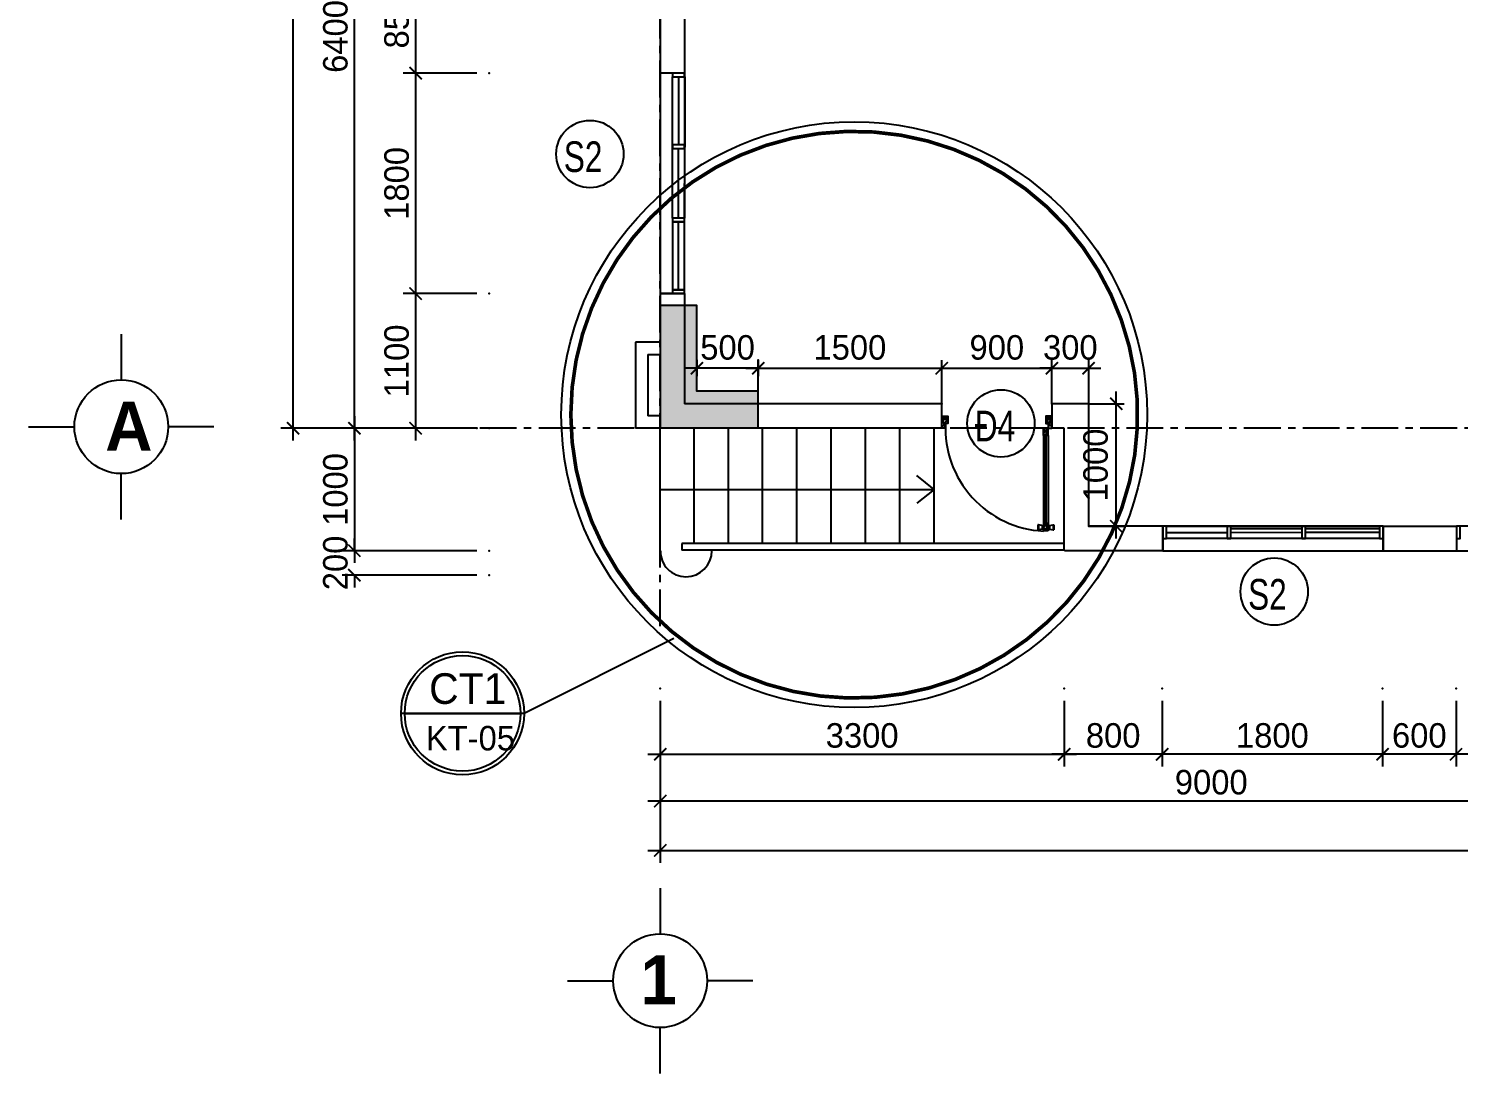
# Model space of a CAD drawing. Header units: inches. Extents: x -844707 to -690155, y -211546 to -175871.
# Drawn here: x -808977 to -797301, y -209661 to -201128 of the extents above; entities that cross this region are included whole.
import ezdxf

# ---------------------------------------------------------------- set-up
doc = ezdxf.new("R2010")
doc.units = ezdxf.units.IN
doc.header["$LTSCALE"] = 48
doc.header["$MEASUREMENT"] = 0
doc.linetypes.add('CENTER', pattern=[2, 1.25, -0.25, 0.25, -0.25])
for name, color, linetype in [('DWGSHARE.com-COT-DWGSHARE.com', 2, 'Continuous'), ('DWGSHARE.com-CUA-DWGSHARE.com', 231, 'Continuous'), ('DWGSHARE.com-DIM-DWGSHARE.com', 251, 'Continuous'), ('DWGSHARE.com-HATCH-DWGSHARE.com', 8, 'Continuous'), ('DWGSHARE.com-KTEN-DWGSHARE.com', 5, 'Continuous'), ('DWGSHARE.com-NET-DWGSHARE.com', 245, 'Continuous'), ('DWGSHARE.com-text-DWGSHARE.com', 3, 'Continuous'), ('DWGSHARE.com-truc-DWGSHARE.com', 250, 'CENTER'), ('DWGSHARE.com-TUONG-DWGSHARE.com', 7, 'Continuous'), ('DWGSHARE.com-V-DUNG-DWGSHARE.com', 44, 'Continuous')]:
    doc.layers.add(name, color=color, linetype=linetype)
doc.layers.add('DWGSHARE.com-DefPoints-DWGSHARE.com', color=7, linetype='Continuous', plot=False)
doc.styles.add('AVO-B', font='')
doc.styles.add('KTEN', font='', dxfattribs={"width": 0.9})
doc.styles.add('style4', font='')
doc.styles.add('VNI-AVO', font='')
doc.styles.get('AVO-B').set_extended_font_data('VNI-Avo', bold=True)
doc.styles.get('KTEN').set_extended_font_data('VNI-Helve-Condense')
doc.styles.get('style4').set_extended_font_data('VNI-Avo')
doc.styles.get('VNI-AVO').set_extended_font_data('VNI-Avo')
doc.dimstyles.new('100', dxfattribs={"dimscale": 0, "dimtxt": 200, "dimasz": 100, "dimexe": 65, "dimexo": 0, "dimgap": 65, "dimtad": 1, "dimdec": 0, "dimzin": 0, "dimdsep": 46, "dimtxsty": 'style4', "dimblk": 'ARCHTICK', "dimcen": 0.1, "dimdle": 100, "dimclrd": 256, "dimclre": 256, "dimclrt": 2, "dimadec": 0, "dimazin": 0, "dimtfac": 1, "dimtdec": 0, "dimtix": 1, "dimtmove": 2, "dimatfit": 3, "dimldrblk": 'ARCHTICK', "dimfxl": 1, "dimtolj": 1, "dimtzin": 0, "dimlwd": -1, "dimlwe": -1, "dimarcsym": 0})
doc.dimstyles.new('tl1-100', dxfattribs={"dimtxt": 200, "dimasz": 100, "dimexe": 100, "dimexo": 100, "dimgap": 50, "dimtad": 1, "dimdec": 0, "dimzin": 0, "dimdsep": 46, "dimtxsty": 'VNI-AVO', "dimblk": 'ARCHTICK', "dimcen": 1, "dimdle": 100, "dimclrd": 256, "dimclre": 256, "dimclrt": 2, "dimadec": 0, "dimazin": 0, "dimtfac": 1, "dimtdec": 0, "dimtix": 1, "dimtofl": 0, "dimtmove": 2, "dimatfit": 3, "dimldrblk": 'ARCHTICK', "dimfxl": 1, "dimtolj": 2, "dimtzin": 0, "dimarcsym": 0})

# ---------------------------------------------------------------- blocks, each defined once
blk = doc.blocks.new('D-01-900')
at = {"color": 3}
for p, q in [((30, 939), (70, 939)), ((30, 879), (30, 939)), ((70, 879), (70, 939)), ((30, 879), (70, 879)), ((30, 160), (70, 160)), ((30, 160), (30, 100)), ((70, 160), (70, 100)), ((30, 100), (70, 100))]:
    blk.add_line(p, q, dxfattribs=at)
at = {"color": 1}
for p, q in [((30, 879), (54, 939)), ((-15, 889), (-15, 929)), ((-10, 929), (-15, 929)), ((-10, 889), (-15, 889)), ((20, 924), (-10, 929)), ((-10, 889), (-10, 929)), ((20, 894), (-10, 889)), ((20, 894), (20, 924)), ((30, 919), (20, 919)), ((30, 899), (20, 899)), ((30, 879), (70, 902)), ((70, 919), (80, 919)), ((70, 899), (80, 899)), ((80, 924), (110, 929)), ((80, 894), (80, 924)), ((80, 894), (110, 889)), ((110, 889), (110, 929)), ((110, 929), (115, 929)), ((110, 889), (115, 889)), ((115, 889), (115, 929)), ((30, 100), (54, 160)), ((30, 100), (70, 143)), ((30, 100), (0, 0)), ((0, 0), (50, 41)), ((900, 0), (850, 41)), ((870, 100), (900, 0))]:
    blk.add_line(p, q, dxfattribs=at)
for p, q in [((30, 160), (30, 879)), ((50, 160), (50, 879)), ((60, 160), (60, 879)), ((70, 160), (70, 879))]:
    blk.add_line(p, q)
at = {"color": 3}
for points in [[(30, 60), (30, 100), (0, 100), (0, 0), (50, 0), (50, 60)], [(870, 60), (870, 100), (900, 100), (900, 0), (850, 0), (850, 60)]]:
    blk.add_lwpolyline(points, close=True, dxfattribs=at)
at = {"color": 1}
for centre, radius, start, end in [((30, 100), 840, 357.2706, 87.2706), ((34, 886), 42, 31.3101, 95.6269), ((39, 876), 24.2, 6.0418, 112.8937), ((50, 121), 34.3, 54.3272, 125.7567), ((24, 101), 39.4, 358.8582, 81.3705), ((-54, 8), 96.3, 355.3922, 56.0902), ((-13, 4), 41, 353.8612, 71.9572), ((954, 8), 96.3, 123.9098, 184.6078), ((913, 4), 41, 108.0428, 186.1388)]:
    blk.add_arc(centre, radius, start, end, dxfattribs=at)
blk = doc.blocks.new('_ArchTick')
at = {"color": 0, "linetype": 'ByBlock', "const_width": 0.15}
blk.add_lwpolyline([(-0.5, -0.5), (0.5, 0.5)], dxfattribs=at)
blk = doc.blocks.new('*D31')
at = {"layer": 'DWGSHARE.com-DefPoints-DWGSHARE.com', "color": 0, "transparency": 16777216}
for p in [(-803819, -206518), (-794819, -206518), (-803819, -207437)]:
    blk.add_point(p, dxfattribs=at)
at = {"layer": 'DWGSHARE.com-DIM-DWGSHARE.com', "lineweight": -2, "transparency": 16777216}
for p, q in [((-803819, -206618), (-803819, -207537)), ((-794819, -206618), (-794819, -207537)), ((-794719, -207437), (-803919, -207437))]:
    blk.add_line(p, q, dxfattribs=at)
at = {"layer": 'DWGSHARE.com-DIM-DWGSHARE.com', "lineweight": -2, "transparency": 16777216, "xscale": 100, "yscale": 100, "zscale": 100, "rotation": 180}
blk.add_blockref('_ArchTick', (-803819, -207437), dxfattribs=at)
at = {"layer": 'DWGSHARE.com-DIM-DWGSHARE.com', "lineweight": -2, "transparency": 16777216, "xscale": 100, "yscale": 100, "zscale": 100}
blk.add_blockref('_ArchTick', (-794819, -207437), dxfattribs=at)
at = {"layer": 'DWGSHARE.com-DIM-DWGSHARE.com', "color": 2, "transparency": 16777216, "insert": (-799319, -207284), "char_height": 200, "attachment_point": 5, "style": 'VNI-AVO'}
blk.add_mtext('\\A2;9000', dxfattribs=at)
blk = doc.blocks.new('*D32')
at = {"layer": 'DWGSHARE.com-DefPoints-DWGSHARE.com', "color": 0, "transparency": 16777216}
for p in [(-803819, -206518), (-781819, -206518), (-803819, -207840)]:
    blk.add_point(p, dxfattribs=at)
at = {"layer": 'DWGSHARE.com-DIM-DWGSHARE.com', "lineweight": -2, "transparency": 16777216}
for p, q in [((-803819, -206618), (-803819, -207940)), ((-781819, -206618), (-781819, -207940)), ((-803919, -207840), (-793236, -207840)), ((-781719, -207840), (-792402, -207840))]:
    blk.add_line(p, q, dxfattribs=at)
at = {"layer": 'DWGSHARE.com-DIM-DWGSHARE.com', "lineweight": -2, "transparency": 16777216, "xscale": 100, "yscale": 100, "zscale": 100, "rotation": 180}
blk.add_blockref('_ArchTick', (-803819, -207840), dxfattribs=at)
at = {"layer": 'DWGSHARE.com-DIM-DWGSHARE.com', "lineweight": -2, "transparency": 16777216, "xscale": 100, "yscale": 100, "zscale": 100}
blk.add_blockref('_ArchTick', (-781819, -207840), dxfattribs=at)
at = {"layer": 'DWGSHARE.com-DIM-DWGSHARE.com', "color": 2, "transparency": 16777216, "insert": (-792819, -207694), "char_height": 200, "attachment_point": 5, "style": 'VNI-AVO'}
blk.add_mtext('\\A2;22000', dxfattribs=at)
blk = doc.blocks.new('*D44')
at = {"layer": 'DWGSHARE.com-DefPoints-DWGSHARE.com', "color": 0, "transparency": 16777216}
for p in [(-806317, -197992), (-805317, -197992), (-805317, -204392)]:
    blk.add_point(p, dxfattribs=at)
at = {"layer": 'DWGSHARE.com-DIM-DWGSHARE.com', "lineweight": -2, "transparency": 16777216}
for p, q in [((-806317, -204492), (-806317, -197892)), ((-805417, -197992), (-806417, -197992)), ((-805417, -204392), (-806417, -204392))]:
    blk.add_line(p, q, dxfattribs=at)
at = {"layer": 'DWGSHARE.com-DIM-DWGSHARE.com', "lineweight": -2, "transparency": 16777216, "xscale": 100, "yscale": 100, "zscale": 100}
for p, rotation in [((-806317, -197992), 90), ((-806317, -204392), 270)]:
    blk.add_blockref('_ArchTick', p, dxfattribs=dict(at, rotation=rotation))
at = {"layer": 'DWGSHARE.com-DIM-DWGSHARE.com', "color": 2, "transparency": 16777216, "insert": (-806471, -201192), "char_height": 200, "attachment_point": 5, "rotation": 90, "style": 'VNI-AVO'}
blk.add_mtext('\\A2;6400', dxfattribs=at)
blk = doc.blocks.new('*D47')
at = {"layer": 'DWGSHARE.com-DefPoints-DWGSHARE.com', "color": 0, "transparency": 16777216}
for p in [(-806817, -181992), (-805217, -181992), (-805217, -204392)]:
    blk.add_point(p, dxfattribs=at)
at = {"layer": 'DWGSHARE.com-DIM-DWGSHARE.com', "lineweight": -2, "transparency": 16777216}
for p, q in [((-806817, -204492), (-806817, -181892)), ((-805317, -181992), (-806917, -181992)), ((-805317, -204392), (-806917, -204392))]:
    blk.add_line(p, q, dxfattribs=at)
at = {"layer": 'DWGSHARE.com-DIM-DWGSHARE.com', "lineweight": -2, "transparency": 16777216, "xscale": 100, "yscale": 100, "zscale": 100}
for p, rotation in [((-806817, -181992), 90), ((-806817, -204392), 270)]:
    blk.add_blockref('_ArchTick', p, dxfattribs=dict(at, rotation=rotation))
at = {"layer": 'DWGSHARE.com-DIM-DWGSHARE.com', "color": 2, "transparency": 16777216, "insert": (-806971, -193192), "char_height": 200, "attachment_point": 5, "rotation": 90, "style": 'VNI-AVO'}
blk.add_mtext('\\A2;22400', dxfattribs=at)
blk = doc.blocks.new('*D49')
at = {"layer": 'DWGSHARE.com-DefPoints-DWGSHARE.com', "color": 0, "transparency": 16777216}
for p in [(-805217, -204392), (-806317, -205392), (-805217, -205392)]:
    blk.add_point(p, dxfattribs=at)
at = {"layer": 'DWGSHARE.com-DIM-DWGSHARE.com', "lineweight": -2, "transparency": 16777216}
for p, q in [((-806317, -204292), (-806317, -205492)), ((-805317, -204392), (-806417, -204392)), ((-805317, -205392), (-806417, -205392))]:
    blk.add_line(p, q, dxfattribs=at)
at = {"layer": 'DWGSHARE.com-DIM-DWGSHARE.com', "lineweight": -2, "transparency": 16777216, "xscale": 100, "yscale": 100, "zscale": 100}
for p, rotation in [((-806317, -204392), 90), ((-806317, -205392), 270)]:
    blk.add_blockref('_ArchTick', p, dxfattribs=dict(at, rotation=rotation))
at = {"layer": 'DWGSHARE.com-DIM-DWGSHARE.com', "color": 2, "transparency": 16777216, "insert": (-806471, -204892), "char_height": 200, "attachment_point": 5, "rotation": 90, "style": 'VNI-AVO'}
blk.add_mtext('\\A2;1000', dxfattribs=at)
blk = doc.blocks.new('*D85')
at = {"layer": 'DWGSHARE.com-DefPoints-DWGSHARE.com', "color": 0, "transparency": 16777216}
for p in [(-805217, -200642), (-805817, -201492), (-805217, -201492)]:
    blk.add_point(p, dxfattribs=at)
at = {"layer": 'DWGSHARE.com-DIM-DWGSHARE.com', "lineweight": -2, "transparency": 16777216}
for p, q in [((-805817, -200542), (-805817, -201592)), ((-805317, -200642), (-805917, -200642)), ((-805317, -201492), (-805917, -201492))]:
    blk.add_line(p, q, dxfattribs=at)
at = {"layer": 'DWGSHARE.com-DIM-DWGSHARE.com', "lineweight": -2, "transparency": 16777216, "xscale": 100, "yscale": 100, "zscale": 100}
for p, rotation in [((-805817, -200642), 90), ((-805817, -201492), 270)]:
    blk.add_blockref('_ArchTick', p, dxfattribs=dict(at, rotation=rotation))
at = {"layer": 'DWGSHARE.com-DIM-DWGSHARE.com', "color": 2, "transparency": 16777216, "insert": (-805971, -201067), "char_height": 200, "attachment_point": 5, "rotation": 90, "style": 'VNI-AVO'}
blk.add_mtext('\\A2;850', dxfattribs=at)
blk = doc.blocks.new('*D86')
at = {"layer": 'DWGSHARE.com-DefPoints-DWGSHARE.com', "color": 0, "transparency": 16777216}
for p in [(-805217, -203292), (-805817, -204392), (-805217, -204392)]:
    blk.add_point(p, dxfattribs=at)
at = {"layer": 'DWGSHARE.com-DIM-DWGSHARE.com', "lineweight": -2, "transparency": 16777216}
for p, q in [((-805817, -203192), (-805817, -204492)), ((-805317, -203292), (-805917, -203292)), ((-805317, -204392), (-805917, -204392))]:
    blk.add_line(p, q, dxfattribs=at)
at = {"layer": 'DWGSHARE.com-DIM-DWGSHARE.com', "lineweight": -2, "transparency": 16777216, "xscale": 100, "yscale": 100, "zscale": 100}
for p, rotation in [((-805817, -203292), 90), ((-805817, -204392), 270)]:
    blk.add_blockref('_ArchTick', p, dxfattribs=dict(at, rotation=rotation))
at = {"layer": 'DWGSHARE.com-DIM-DWGSHARE.com', "color": 2, "transparency": 16777216, "insert": (-805971, -203842), "char_height": 200, "attachment_point": 5, "rotation": 90, "style": 'VNI-AVO'}
blk.add_mtext('\\A2;1100', dxfattribs=at)
blk = doc.blocks.new('*D91')
at = {"layer": 'DWGSHARE.com-DefPoints-DWGSHARE.com', "color": 0, "transparency": 16777216}
for p in [(-805217, -201492), (-805817, -203292), (-805217, -203292)]:
    blk.add_point(p, dxfattribs=at)
at = {"layer": 'DWGSHARE.com-DIM-DWGSHARE.com', "lineweight": -2, "transparency": 16777216}
for p, q in [((-805817, -201392), (-805817, -203392)), ((-805317, -201492), (-805917, -201492)), ((-805317, -203292), (-805917, -203292))]:
    blk.add_line(p, q, dxfattribs=at)
at = {"layer": 'DWGSHARE.com-DIM-DWGSHARE.com', "lineweight": -2, "transparency": 16777216, "xscale": 100, "yscale": 100, "zscale": 100}
for p, rotation in [((-805817, -201492), 90), ((-805817, -203292), 270)]:
    blk.add_blockref('_ArchTick', p, dxfattribs=dict(at, rotation=rotation))
at = {"layer": 'DWGSHARE.com-DIM-DWGSHARE.com', "color": 2, "transparency": 16777216, "insert": (-805971, -202392), "char_height": 200, "attachment_point": 5, "rotation": 90, "style": 'VNI-AVO'}
blk.add_mtext('\\A2;1800', dxfattribs=at)
blk = doc.blocks.new('*D92')
at = {"layer": 'DWGSHARE.com-DefPoints-DWGSHARE.com', "color": 0, "transparency": 16777216}
for p in [(-805217, -205392), (-806317, -205592), (-805217, -205592)]:
    blk.add_point(p, dxfattribs=at)
at = {"layer": 'DWGSHARE.com-DIM-DWGSHARE.com', "lineweight": -2, "transparency": 16777216}
for p, q in [((-806317, -205392), (-806317, -205292)), ((-805317, -205392), (-806417, -205392)), ((-805317, -205592), (-806417, -205592)), ((-806317, -205592), (-806317, -205692))]:
    blk.add_line(p, q, dxfattribs=at)
at = {"layer": 'DWGSHARE.com-DIM-DWGSHARE.com', "lineweight": -2, "transparency": 16777216, "xscale": 100, "yscale": 100, "zscale": 100}
for p, rotation in [((-806317, -205392), 270), ((-806317, -205592), 90)]:
    blk.add_blockref('_ArchTick', p, dxfattribs=dict(at, rotation=rotation))
at = {"layer": 'DWGSHARE.com-DIM-DWGSHARE.com', "color": 2, "transparency": 16777216, "insert": (-806471, -205492), "char_height": 200, "attachment_point": 5, "rotation": 90, "style": 'VNI-AVO'}
blk.add_mtext('\\A2;200', dxfattribs=at)
blk = doc.blocks.new('*D112')
at = {"layer": 'DWGSHARE.com-DefPoints-DWGSHARE.com', "color": 0, "transparency": 16777216}
for p in [(-803819, -206518), (-800520, -206518), (-800520, -207055)]:
    blk.add_point(p, dxfattribs=at)
at = {"layer": 'DWGSHARE.com-DIM-DWGSHARE.com', "lineweight": -2, "transparency": 16777216}
for p, q in [((-803819, -206618), (-803819, -207155)), ((-800520, -206618), (-800520, -207155)), ((-803919, -207055), (-800420, -207055))]:
    blk.add_line(p, q, dxfattribs=at)
at = {"layer": 'DWGSHARE.com-DIM-DWGSHARE.com', "lineweight": -2, "transparency": 16777216, "xscale": 100, "yscale": 100, "zscale": 100, "rotation": 180}
blk.add_blockref('_ArchTick', (-803819, -207055), dxfattribs=at)
at = {"layer": 'DWGSHARE.com-DIM-DWGSHARE.com', "lineweight": -2, "transparency": 16777216, "xscale": 100, "yscale": 100, "zscale": 100}
blk.add_blockref('_ArchTick', (-800520, -207055), dxfattribs=at)
at = {"layer": 'DWGSHARE.com-DIM-DWGSHARE.com', "color": 2, "transparency": 16777216, "insert": (-802170, -206902), "char_height": 200, "attachment_point": 5, "style": 'VNI-AVO'}
blk.add_mtext('\\A2;3300', dxfattribs=at)
blk = doc.blocks.new('*D209')
at = {"layer": 'DWGSHARE.com-DefPoints-DWGSHARE.com', "color": 0, "transparency": 16777216}
for p in [(-799720, -206518), (-797920, -206518), (-799720, -207055)]:
    blk.add_point(p, dxfattribs=at)
at = {"layer": 'DWGSHARE.com-DIM-DWGSHARE.com', "lineweight": -2, "transparency": 16777216}
for p, q in [((-799720, -206618), (-799720, -207155)), ((-797920, -206618), (-797920, -207155)), ((-797820, -207055), (-799820, -207055))]:
    blk.add_line(p, q, dxfattribs=at)
at = {"layer": 'DWGSHARE.com-DIM-DWGSHARE.com', "lineweight": -2, "transparency": 16777216, "xscale": 100, "yscale": 100, "zscale": 100, "rotation": 180}
blk.add_blockref('_ArchTick', (-799720, -207055), dxfattribs=at)
at = {"layer": 'DWGSHARE.com-DIM-DWGSHARE.com', "lineweight": -2, "transparency": 16777216, "xscale": 100, "yscale": 100, "zscale": 100}
blk.add_blockref('_ArchTick', (-797920, -207055), dxfattribs=at)
at = {"layer": 'DWGSHARE.com-DIM-DWGSHARE.com', "color": 2, "transparency": 16777216, "insert": (-798820, -206902), "char_height": 200, "attachment_point": 5, "style": 'VNI-AVO'}
blk.add_mtext('\\A2;1800', dxfattribs=at)
blk = doc.blocks.new('*D210')
at = {"layer": 'DWGSHARE.com-DefPoints-DWGSHARE.com', "color": 0, "transparency": 16777216}
for p in [(-800520, -206518), (-799720, -206518), (-800520, -207055)]:
    blk.add_point(p, dxfattribs=at)
at = {"layer": 'DWGSHARE.com-DIM-DWGSHARE.com', "lineweight": -2, "transparency": 16777216}
for p, q in [((-800520, -206618), (-800520, -207155)), ((-799720, -206618), (-799720, -207155)), ((-799620, -207055), (-800620, -207055))]:
    blk.add_line(p, q, dxfattribs=at)
at = {"layer": 'DWGSHARE.com-DIM-DWGSHARE.com', "lineweight": -2, "transparency": 16777216, "xscale": 100, "yscale": 100, "zscale": 100, "rotation": 180}
blk.add_blockref('_ArchTick', (-800520, -207055), dxfattribs=at)
at = {"layer": 'DWGSHARE.com-DIM-DWGSHARE.com', "lineweight": -2, "transparency": 16777216, "xscale": 100, "yscale": 100, "zscale": 100}
blk.add_blockref('_ArchTick', (-799720, -207055), dxfattribs=at)
at = {"layer": 'DWGSHARE.com-DIM-DWGSHARE.com', "color": 2, "transparency": 16777216, "insert": (-800120, -206902), "char_height": 200, "attachment_point": 5, "style": 'VNI-AVO'}
blk.add_mtext('\\A2;800', dxfattribs=at)
blk = doc.blocks.new('*D211')
at = {"layer": 'DWGSHARE.com-DefPoints-DWGSHARE.com', "color": 0, "transparency": 16777216}
for p in [(-797320, -206518), (-795520, -206518), (-797320, -207055)]:
    blk.add_point(p, dxfattribs=at)
at = {"layer": 'DWGSHARE.com-DIM-DWGSHARE.com', "lineweight": -2, "transparency": 16777216}
for p, q in [((-797320, -206618), (-797320, -207155)), ((-795520, -206618), (-795520, -207155)), ((-795420, -207055), (-797420, -207055))]:
    blk.add_line(p, q, dxfattribs=at)
at = {"layer": 'DWGSHARE.com-DIM-DWGSHARE.com', "lineweight": -2, "transparency": 16777216, "xscale": 100, "yscale": 100, "zscale": 100, "rotation": 180}
blk.add_blockref('_ArchTick', (-797320, -207055), dxfattribs=at)
at = {"layer": 'DWGSHARE.com-DIM-DWGSHARE.com', "lineweight": -2, "transparency": 16777216, "xscale": 100, "yscale": 100, "zscale": 100}
blk.add_blockref('_ArchTick', (-795520, -207055), dxfattribs=at)
at = {"layer": 'DWGSHARE.com-DIM-DWGSHARE.com', "color": 2, "transparency": 16777216, "insert": (-796420, -206902), "char_height": 200, "attachment_point": 5, "style": 'VNI-AVO'}
blk.add_mtext('\\A2;1800', dxfattribs=at)
blk = doc.blocks.new('*D212')
at = {"layer": 'DWGSHARE.com-DefPoints-DWGSHARE.com', "color": 0, "transparency": 16777216}
for p in [(-797920, -206518), (-797320, -206518), (-797920, -207055)]:
    blk.add_point(p, dxfattribs=at)
at = {"layer": 'DWGSHARE.com-DIM-DWGSHARE.com', "lineweight": -2, "transparency": 16777216}
for p, q in [((-797920, -206618), (-797920, -207155)), ((-797320, -206618), (-797320, -207155)), ((-797220, -207055), (-798020, -207055))]:
    blk.add_line(p, q, dxfattribs=at)
at = {"layer": 'DWGSHARE.com-DIM-DWGSHARE.com', "lineweight": -2, "transparency": 16777216, "xscale": 100, "yscale": 100, "zscale": 100, "rotation": 180}
blk.add_blockref('_ArchTick', (-797920, -207055), dxfattribs=at)
at = {"layer": 'DWGSHARE.com-DIM-DWGSHARE.com', "lineweight": -2, "transparency": 16777216, "xscale": 100, "yscale": 100, "zscale": 100}
blk.add_blockref('_ArchTick', (-797320, -207055), dxfattribs=at)
at = {"layer": 'DWGSHARE.com-DIM-DWGSHARE.com', "color": 2, "transparency": 16777216, "insert": (-797620, -206902), "char_height": 200, "attachment_point": 5, "style": 'VNI-AVO'}
blk.add_mtext('\\A2;600', dxfattribs=at)
blk = doc.blocks.new('*D429')
at = {"layer": 'DWGSHARE.com-DefPoints-DWGSHARE.com', "color": 0, "transparency": 16777216}
for p in [(-800320, -204192), (-800095, -204192), (-800320, -205192)]:
    blk.add_point(p, dxfattribs=at)
at = {"layer": 'DWGSHARE.com-DIM-DWGSHARE.com', "transparency": 16777216}
for p, q in [((-800095, -205292), (-800095, -204092)), ((-800320, -204192), (-800030, -204192)), ((-800320, -205192), (-800030, -205192))]:
    blk.add_line(p, q, dxfattribs=at)
at = {"layer": 'DWGSHARE.com-DIM-DWGSHARE.com', "transparency": 16777216, "xscale": 100, "yscale": 100, "zscale": 100}
for p, rotation in [((-800095, -204192), 90), ((-800095, -205192), 270)]:
    blk.add_blockref('_ArchTick', p, dxfattribs=dict(at, rotation=rotation))
at = {"layer": 'DWGSHARE.com-DIM-DWGSHARE.com', "color": 2, "transparency": 16777216, "insert": (-800263, -204692), "char_height": 200, "attachment_point": 5, "rotation": 90, "style": 'style4'}
blk.add_mtext('\\A1;1000', dxfattribs=at)
blk = doc.blocks.new('*D430')
at = {"layer": 'DWGSHARE.com-DefPoints-DWGSHARE.com', "color": 0, "transparency": 16777216}
for p in [(-801520, -203902), (-803019, -204192), (-801520, -204192)]:
    blk.add_point(p, dxfattribs=at)
at = {"layer": 'DWGSHARE.com-DIM-DWGSHARE.com', "transparency": 16777216}
for p, q in [((-803019, -204192), (-803019, -203837)), ((-801520, -204192), (-801520, -203837)), ((-803119, -203902), (-801420, -203902))]:
    blk.add_line(p, q, dxfattribs=at)
at = {"layer": 'DWGSHARE.com-DIM-DWGSHARE.com', "transparency": 16777216, "xscale": 100, "yscale": 100, "zscale": 100, "rotation": 180}
blk.add_blockref('_ArchTick', (-803019, -203902), dxfattribs=at)
at = {"layer": 'DWGSHARE.com-DIM-DWGSHARE.com', "transparency": 16777216, "xscale": 100, "yscale": 100, "zscale": 100}
blk.add_blockref('_ArchTick', (-801520, -203902), dxfattribs=at)
at = {"layer": 'DWGSHARE.com-DIM-DWGSHARE.com', "color": 2, "transparency": 16777216, "insert": (-802270, -203733), "char_height": 200, "attachment_point": 5, "style": 'style4'}
blk.add_mtext('\\A1;1500', dxfattribs=at)
blk = doc.blocks.new('*D431')
at = {"layer": 'DWGSHARE.com-DefPoints-DWGSHARE.com', "color": 0, "transparency": 16777216}
for p in [(-803519, -203837), (-803019, -203837), (-803519, -203902)]:
    blk.add_point(p, dxfattribs=at)
at = {"layer": 'DWGSHARE.com-DIM-DWGSHARE.com', "transparency": 16777216}
for p, q in [((-803519, -203837), (-803519, -203967)), ((-803019, -203837), (-803019, -203967)), ((-803519, -203902), (-803619, -203902)), ((-803019, -203902), (-803519, -203902)), ((-803019, -203902), (-802919, -203902))]:
    blk.add_line(p, q, dxfattribs=at)
at = {"layer": 'DWGSHARE.com-DIM-DWGSHARE.com', "transparency": 16777216, "xscale": 100, "yscale": 100, "zscale": 100}
blk.add_blockref('_ArchTick', (-803519, -203902), dxfattribs=at)
at = {"layer": 'DWGSHARE.com-DIM-DWGSHARE.com', "transparency": 16777216, "xscale": 100, "yscale": 100, "zscale": 100, "rotation": 180}
blk.add_blockref('_ArchTick', (-803019, -203902), dxfattribs=at)
at = {"layer": 'DWGSHARE.com-DIM-DWGSHARE.com', "color": 2, "transparency": 16777216, "insert": (-803269, -203733), "char_height": 200, "attachment_point": 5, "style": 'style4'}
blk.add_mtext('\\A1;500', dxfattribs=at)
blk = doc.blocks.new('*D432')
at = {"layer": 'DWGSHARE.com-DefPoints-DWGSHARE.com', "color": 0, "transparency": 16777216}
for p in [(-800620, -203902), (-801520, -204192), (-800620, -204192)]:
    blk.add_point(p, dxfattribs=at)
at = {"layer": 'DWGSHARE.com-DIM-DWGSHARE.com', "transparency": 16777216}
for p, q in [((-801520, -204192), (-801520, -203837)), ((-800620, -204192), (-800620, -203837)), ((-801620, -203902), (-800520, -203902))]:
    blk.add_line(p, q, dxfattribs=at)
at = {"layer": 'DWGSHARE.com-DIM-DWGSHARE.com', "transparency": 16777216, "xscale": 100, "yscale": 100, "zscale": 100, "rotation": 180}
blk.add_blockref('_ArchTick', (-801520, -203902), dxfattribs=at)
at = {"layer": 'DWGSHARE.com-DIM-DWGSHARE.com', "transparency": 16777216, "xscale": 100, "yscale": 100, "zscale": 100}
blk.add_blockref('_ArchTick', (-800620, -203902), dxfattribs=at)
at = {"layer": 'DWGSHARE.com-DIM-DWGSHARE.com', "color": 2, "transparency": 16777216, "insert": (-801070, -203733), "char_height": 200, "attachment_point": 5, "style": 'style4'}
blk.add_mtext('\\A1;900', dxfattribs=at)
blk = doc.blocks.new('*D433')
at = {"layer": 'DWGSHARE.com-DefPoints-DWGSHARE.com', "color": 0, "transparency": 16777216}
for p in [(-800320, -203902), (-800620, -204192), (-800320, -204192)]:
    blk.add_point(p, dxfattribs=at)
at = {"layer": 'DWGSHARE.com-DIM-DWGSHARE.com', "transparency": 16777216}
for p, q in [((-800620, -204192), (-800620, -203837)), ((-800320, -204192), (-800320, -203837)), ((-800620, -203902), (-800720, -203902)), ((-800620, -203902), (-800320, -203902)), ((-800320, -203902), (-800220, -203902))]:
    blk.add_line(p, q, dxfattribs=at)
at = {"layer": 'DWGSHARE.com-DIM-DWGSHARE.com', "transparency": 16777216, "xscale": 100, "yscale": 100, "zscale": 100}
blk.add_blockref('_ArchTick', (-800620, -203902), dxfattribs=at)
at = {"layer": 'DWGSHARE.com-DIM-DWGSHARE.com', "transparency": 16777216, "xscale": 100, "yscale": 100, "zscale": 100, "rotation": 180}
blk.add_blockref('_ArchTick', (-800320, -203902), dxfattribs=at)
at = {"layer": 'DWGSHARE.com-DIM-DWGSHARE.com', "color": 2, "transparency": 16777216, "insert": (-800470, -203733), "char_height": 200, "attachment_point": 5, "style": 'style4'}
blk.add_mtext('\\A1;300', dxfattribs=at)

msp = doc.modelspace()

# ---------------------------------------------------------------- hatches: boundary and pattern name
at = {"layer": 'DWGSHARE.com-COT-DWGSHARE.com'}
msp.add_hatch(color=256, dxfattribs=at).paths.add_polyline_path([(-803019.3, -204389.7), (-803019.3, -204089.7), (-803519.5, -204089.7), (-803519.5, -203390), (-803819.5, -203390), (-803819.5, -204390)])

# ---------------------------------------------------------------- linework, layer by layer
msp.add_lwpolyline([(-803019.3, -204389.7), (-803019.3, -204089.7), (-803519.5, -204089.7), (-803519.5, -203390), (-803819.5, -203390), (-803819.5, -204390)], close=True, dxfattribs=at)
at = {"layer": 'DWGSHARE.com-CUA-DWGSHARE.com'}
for centre in [(-804393.3, -202152.2), (-801036.5, -204352), (-798804.8, -205726.3)]:
    msp.add_circle(centre, 275, dxfattribs=at)
at = {"layer": 'DWGSHARE.com-DIM-DWGSHARE.com'}
for p, q in [((-808220.2, -203622.7), (-808220.2, -203996.7)), ((-808977.2, -204379.7), (-808603.2, -204379.7)), ((-807463.2, -204379.7), (-807837.2, -204379.7)), ((-808220.2, -205136.7), (-808220.2, -204762.7)), ((-801582.5, -204892), (-801724.2, -204779)), ((-803819.5, -204892), (-801582.5, -204892)), ((-801582.5, -204892), (-801724.2, -205005)), ((-803707.6, -206109.3), (-804931.2, -206720.6)), ((-804931.2, -206720.6), (-805935.7, -206720.6)), ((-803819.5, -208147.1), (-803819.5, -208521.1)), ((-804576.5, -208904.1), (-804202.5, -208904.1)), ((-803062.5, -208904.1), (-803436.5, -208904.1)), ((-803819.5, -209661.1), (-803819.5, -209287.1))]:
    msp.add_line(p, q, dxfattribs=at)
for centre, radius in [((-802234.8, -204281.2), 2392.2), ((-802234.8, -204281.2), 2314.3), ((-808220.2, -204379.7), 383), ((-803819.5, -208904.1), 383)]:
    msp.add_circle(centre, radius, dxfattribs=at)
at = {"layer": 'DWGSHARE.com-KTEN-DWGSHARE.com', "const_width": 29.7}
msp.add_lwpolyline([(-804549.1, -204281.2, -0.4635383), (-801853.7, -201998.5, -2.1573191), (-804549.1, -204281.2, 0)], format="xyb", dxfattribs=at)
at = {"layer": 'DWGSHARE.com-NET-DWGSHARE.com'}
for p, q in [((-803669.5, -201522.2), (-803669.5, -202077)), ((-803669.7, -202677), (-803669.7, -202107.2)), ((-803669.7, -203262), (-803669.8, -202707.2)), ((-803819.5, -205391.9), (-803819.5, -204392.1)), ((-803542.5, -205331.9), (-803542.5, -204392.1)), ((-803262.5, -205331.9), (-803262.5, -204392.1)), ((-802982.5, -205331.9), (-802982.5, -204392.1)), ((-802702.5, -205331.9), (-802702.5, -204392.1)), ((-802422.5, -205331.9), (-802422.5, -204392.1)), ((-802142.5, -205331.9), (-802142.5, -204392.1)), ((-801862.5, -205331.9), (-801862.5, -204392.1)), ((-801582.5, -205331.9), (-801582.5, -204392.1)), ((-799685.6, -205212.1), (-799685.6, -205212.1)), ((-799685.6, -205242), (-799188.9, -205242)), ((-799158.8, -205212), (-798580.5, -205211.9)), ((-799158.8, -205242), (-798580.5, -205241.9)), ((-798550.4, -205211.9), (-797945.9, -205211.9)), ((-798550.4, -205241.9), (-797945.9, -205241.9)), ((-800528.5, -205331.9), (-803642.5, -205331.9)), ((-803642.5, -205331.9), (-803642.5, -205388.5)), ((-800528.5, -205388.5), (-803642.5, -205388.5))]:
    msp.add_line(p, q, dxfattribs=at)
for points in [[(-803619.2, -201492), (-803819.2, -201492), (-803819.5, -203292.1), (-803619.5, -203292.1)], [(-803719.9, -201492), (-803719.9, -201522.2), (-803619.5, -201522.2), (-803619.5, -201492)], [(-803619.4, -201522.2), (-803619.6, -202677), (-803719.9, -202677), (-803719.6, -201522.2)], [(-803719.9, -202077), (-803719.9, -202107.2), (-803619.5, -202107.2), (-803619.5, -202077)], [(-803719.9, -202677), (-803719.9, -202707.2), (-803619.5, -202707.2), (-803619.5, -202677)], [(-803619.5, -202707.2), (-803719.9, -202707.2), (-803719.9, -203262), (-803619.5, -203262)], [(-803619.5, -203292.1), (-803619.5, -203262), (-803719.9, -203262), (-803719.9, -203292.1)], [(-799715.8, -205292.3), (-799685.6, -205292.3), (-799685.6, -205191.9), (-799715.8, -205191.9)], [(-799715.8, -205391.9), (-797915.8, -205391.9), (-797915.8, -205191.9), (-799715.8, -205191.9)], [(-799685.6, -205191.9), (-797945.9, -205191.9), (-797945.9, -205292.3), (-799685.6, -205292.3)], [(-799188.9, -205292.3), (-799158.8, -205292.3), (-799158.8, -205191.9), (-799188.9, -205191.9)], [(-798580.5, -205292.3), (-798550.4, -205292.3), (-798550.4, -205191.9), (-798580.5, -205191.9)], [(-797945.9, -205292.3), (-797915.8, -205292.3), (-797915.8, -205191.9), (-797945.9, -205191.9)], [(-797315.8, -205292.3), (-797285.6, -205292.3), (-797285.6, -205191.9), (-797315.8, -205191.9)], [(-797315.8, -205391.9), (-795515.8, -205391.9), (-795515.8, -205191.9), (-797315.8, -205191.9)]]:
    msp.add_lwpolyline(points, close=True, dxfattribs=at)
for centre, radius, start, end in [((-803608.7, -205396.1), 208.8, 178.84211, 269.79701), ((-803609.5, -205391.9), 213, 270, 0)]:
    msp.add_arc(centre, radius, start, end, dxfattribs=at)
at = {"layer": 'DWGSHARE.com-truc-DWGSHARE.com', "ltscale": 5}
for p, q in [((-803819.5, -206009.4), (-803819.5, -182151.4)), ((-779551.7, -204392.1), (-805790.7, -204392.1)), ((-779551.7, -204392.1), (-805790.7, -204392.1))]:
    msp.add_line(p, q, dxfattribs=at)
at = {"layer": 'DWGSHARE.com-TUONG-DWGSHARE.com'}
for p, q in [((-803819.5, -200642.1), (-803819.5, -201492.1)), ((-803619.2, -201492.1), (-803619.2, -200642.1)), ((-803619.5, -201492.1), (-803819.5, -201492.1)), ((-803819.5, -203292.1), (-803819.5, -204392.1)), ((-803619.5, -203292.1), (-803819.5, -203292.1)), ((-803819.5, -203292.1), (-803819.5, -204392.1)), ((-803619.5, -203292.1), (-803619.5, -204192.1)), ((-804019.6, -203690), (-804019.6, -204390)), ((-803819.6, -203690), (-804019.6, -203690)), ((-803919.6, -203790), (-803919.6, -204290)), ((-803919.6, -203790), (-803819.6, -203790)), ((-801519.7, -204192.1), (-803619.5, -204192.1)), ((-801519.7, -204392.1), (-801519.7, -204192.1)), ((-800319.7, -204192.1), (-800619.7, -204192.1)), ((-800619.7, -204192.1), (-800619.7, -204392.1)), ((-800619.7, -204192.1), (-800619.7, -204392.1)), ((-800319.7, -205191.9), (-800319.7, -204192.1)), ((-803819.5, -204290), (-803919.6, -204290)), ((-803819.5, -204390), (-804019.6, -204390)), ((-801519.7, -204392.1), (-803819.5, -204392.1)), ((-800519.7, -204392.1), (-800619.7, -204392.1)), ((-800519.7, -205391.9), (-800519.7, -204392.1)), ((-799715.5, -205190.9), (-800318.7, -205191.9)), ((-799715.8, -205191.9), (-799715.8, -205391.9)), ((-799715.8, -205392.3), (-799715.5, -205191.9)), ((-799715.8, -205191.9), (-799715.8, -205391.9)), ((-799715.8, -205392.3), (-799715.5, -205191.9)), ((-797915.8, -205191.9), (-797315.8, -205191.9)), ((-797915.8, -205191.9), (-797915.8, -205391.9)), ((-797915.8, -205191.9), (-797915.8, -205391.9)), ((-797315.8, -205191.9), (-797315.8, -205391.9)), ((-797315.8, -205191.9), (-797315.8, -205391.9)), ((-799715.8, -205392.3), (-800518.7, -205391.9)), ((-799715.8, -205392.3), (-800514.9, -205391.9)), ((-797915.8, -205391.9), (-797315.8, -205391.9))]:
    msp.add_line(p, q, dxfattribs=at)
at = {"layer": 'DWGSHARE.com-V-DUNG-DWGSHARE.com'}
msp.add_line((-805905.7, -206720.6), (-804961.2, -206720.6), dxfattribs=at)
for radius in [502.2, 472.2]:
    msp.add_circle((-805433.4, -206720.7), radius, dxfattribs=at)

# ---------------------------------------------------------------- block references
at = {"layer": 'DWGSHARE.com-HATCH-DWGSHARE.com', "rotation": 180}
msp.add_blockref('D-01-900', (-800619.7, -204292.1), dxfattribs=at)

# ---------------------------------------------------------------- texts
at = {"layer": 'DWGSHARE.com-CUA-DWGSHARE.com', "style": 'KTEN', "width": 0.9}
for s, p in [('S2', (-804606.5, -202298.9)), ('Ñ4', (-801249.7, -204498.7)), ('S2', (-799018, -205873))]:
    msp.add_text(s, height=250, dxfattribs=at).set_placement(p)
at = {"layer": 'DWGSHARE.com-text-DWGSHARE.com', "color": 3, "style": 'AVO-B'}
for s, p in [('A', (-808352, -204575.9)), ('1', (-803980.7, -209096.4))]:
    msp.add_text(s, height=400, dxfattribs=at).set_placement(p)
at = {"layer": 'DWGSHARE.com-text-DWGSHARE.com', "style": 'VNI-AVO'}
for s, height, p in [('CT1', 250, (-805706.6, -206643)), ('KT-05', 200, (-805733.3, -207023.2))]:
    msp.add_text(s, height=height, dxfattribs=at).set_placement(p)

# ---------------------------------------------------------------- dimensions: what is measured, and where the dimension line sits
at = {"layer": 'DWGSHARE.com-DIM-DWGSHARE.com'}
for base, p1, p2, angle, picture, middle in [((-806817.2, -181991.9), (-805217.2, -204392.1), (-805217.2, -181991.9), 270, '*D47', (-806970.7, -193192)), ((-806317.2, -197992.1), (-805317.2, -204392.1), (-805317.2, -197992.1), 270, '*D44', (-806470.7, -201192.1)), ((-805817.2, -201492.1), (-805217.2, -200642.1), (-805217.2, -201492.1), 270, '*D85', (-805970.7, -201067.1)), ((-805817.2, -203292.1), (-805217.2, -201492.1), (-805217.2, -203292.1), 90, '*D91', (-805970.7, -202392.1)), ((-805817.2, -204392.1), (-805217.2, -203292.1), (-805217.2, -204392.1), 270, '*D86', (-805970.7, -203842.1)), ((-806317.2, -205392.1), (-805217.2, -204392.1), (-805217.2, -205392.1), 90, '*D49', (-806470.7, -204892.1)), ((-806317.2, -205591.9), (-805217.2, -205392.1), (-805217.2, -205591.9), 90, '*D92', (-806470.7, -205492)), ((-800519.9, -207055), (-799719.8, -206517.5), (-800519.9, -206517.5), 180, '*D210', (-800119.9, -206901.5)), ((-799719.8, -207055), (-797919.8, -206517.5), (-799719.8, -206517.5), 180, '*D209', (-798819.8, -206901.5)), ((-797919.8, -207055), (-797319.8, -206517.5), (-797919.8, -206517.5), 180, '*D212', (-797619.8, -206901.5)), ((-797319.8, -207055), (-795519.8, -206517.5), (-797319.8, -206517.5), 180, '*D211', (-796419.8, -206901.5))]:
    dim = msp.add_linear_dim(base=base, p1=p1, p2=p2, angle=angle, dimstyle='tl1-100', dxfattribs=at)
    dim.commit()
    dim.dimension.update_dxf_attribs({"geometry": picture, "text_midpoint": middle})
for base, p1, p2, picture, middle in [((-803519.5, -203901.9), (-803019.3, -203836.9), (-803519.5, -203836.9), '*D431', (-803269.4, -203733.4)), ((-801519.7, -203901.9), (-803019.3, -204192.1), (-801519.7, -204192.1), '*D430', (-802269.5, -203733.4)), ((-800619.7, -203901.9), (-801519.7, -204192.1), (-800619.7, -204192.1), '*D432', (-801069.7, -203733.4)), ((-800319.7, -203901.9), (-800619.7, -204192.1), (-800319.7, -204192.1), '*D433', (-800469.7, -203733.4))]:
    dim = msp.add_linear_dim(base=base, p1=p1, p2=p2, dimstyle='100', override={"dimscale": 1}, dxfattribs=at)
    dim.commit()
    dim.dimension.update_dxf_attribs({"geometry": picture, "text_midpoint": middle})
for base, p1, p2, angle, dimstyle, override, picture, middle in [((-800094.9, -204192.1), (-800319.7, -205191.9), (-800319.7, -204192.1), 90, '100', {"dimscale": 1}, '*D429', (-800263.5, -204692)), ((-803819.5, -207437), (-794819.5, -206517.5), (-803819.5, -206517.5), 180, 'tl1-100', {"dimtmove": 1}, '*D31', (-799319.5, -207283.5))]:
    dim = msp.add_linear_dim(base=base, p1=p1, p2=p2, angle=angle, dimstyle=dimstyle, override=override, dxfattribs=at)
    dim.commit()
    dim.dimension.update_dxf_attribs({"geometry": picture, "text_midpoint": middle})
dim = msp.add_linear_dim(base=(-803819.5, -207839.7), p1=(-781819.5, -206517.5), p2=(-803819.5, -206517.5), angle=180, dimstyle='tl1-100', dxfattribs=at)
dim.commit()
dim.dimension.update_dxf_attribs({"geometry": '*D32', "text_midpoint": (-792819.5, -207694.3), "dimtype": 160})
dim = msp.add_linear_dim(base=(-800519.7, -207055), p1=(-803819.5, -206517.5), p2=(-800519.7, -206517.5), dimstyle='tl1-100', dxfattribs=at)
dim.commit()
dim.dimension.update_dxf_attribs({"geometry": '*D112', "text_midpoint": (-802169.6, -206901.5)})

doc.saveas('drawing.dxf')
